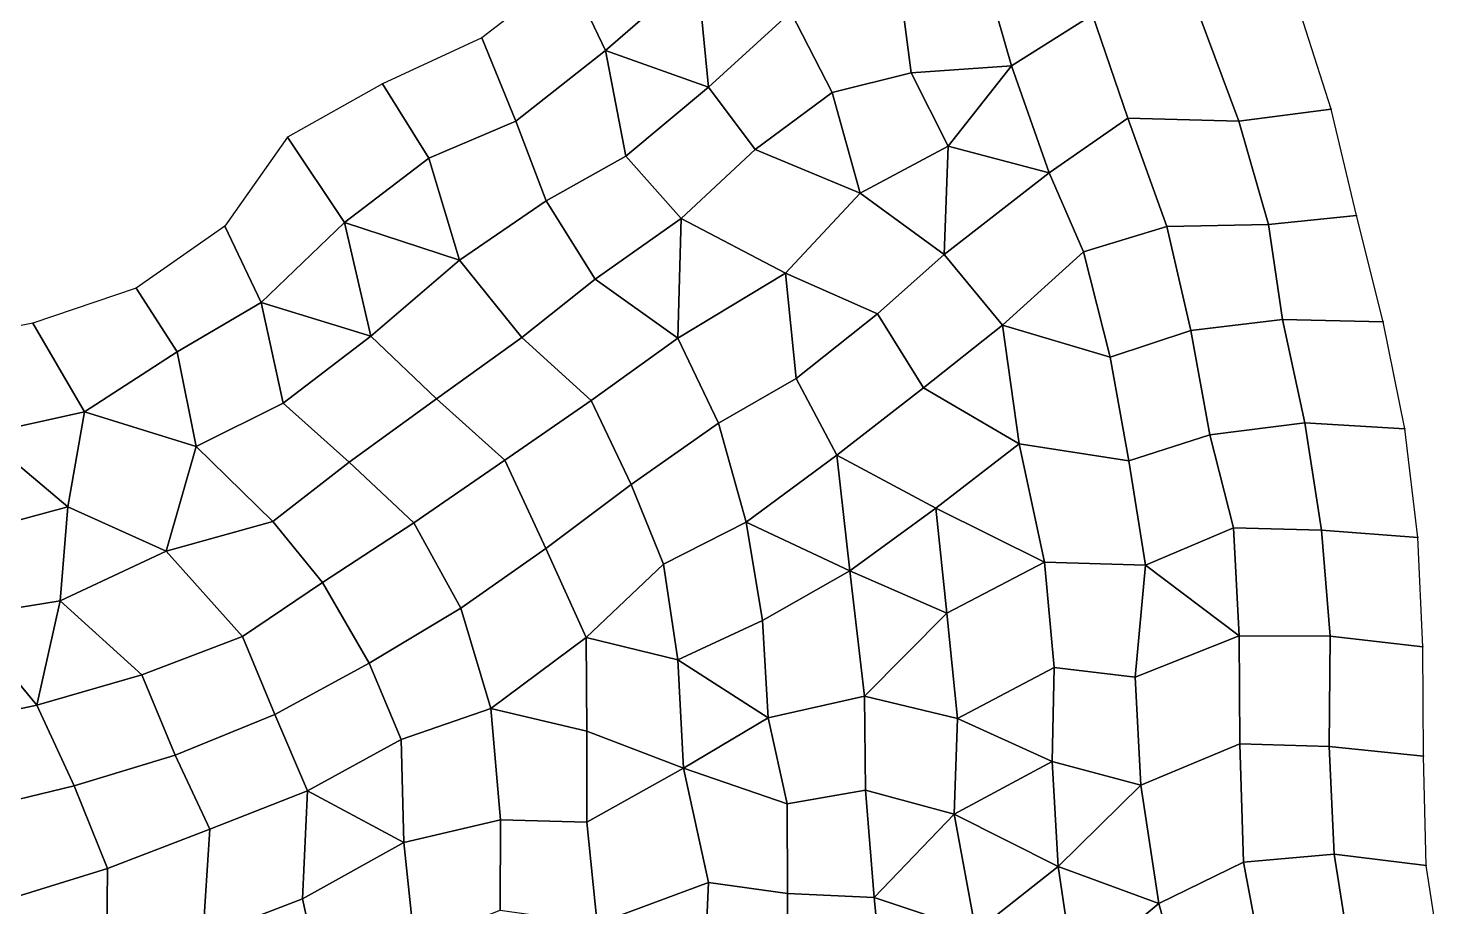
# Model space of a CAD drawing. Extents: x 380827 to 407438, y 6452886 to 6483357.
# Drawn here: x 389586 to 391134, y 6461401 to 6462363 of the extents above; entities that cross this region are included whole.
import ezdxf

# ---------------------------------------------------------------- set-up
doc = ezdxf.new("R2010")
doc.units = 0
for name, color, linetype in [('MESH_BOUND', 25, 'CONTINUOUS'), ('MESH_ELEMS', 18, 'CONTINUOUS'), ('MESH_NODES', 18, 'CONTINUOUS')]:
    doc.layers.add(name, color=color, linetype=linetype)

msp = doc.modelspace()

# ---------------------------------------------------------------- linework, layer by layer
at = {"layer": 'MESH_BOUND', "color": 25}
for points in [[(390176.634, 6462425.11, -0.149), (390082.571, 6462352.38, 0.027)], [(391012.266, 6462274.36, -0.077), (390975.648, 6462388.3, 0.007)], [(390082.571, 6462352.38, 0.027), (389973.938, 6462302.33, -0.03)], [(389973.938, 6462302.33, -0.03), (389869.881, 6462243.83, -0.071)], [(391040.049, 6462157.9, 0.003), (391012.266, 6462274.36, -0.077)], [(389869.881, 6462243.83, -0.071), (389801.347, 6462146.4, 0.156)], [(389801.347, 6462146.4, 0.156), (389704.26, 6462078.66, 0.066)], [(391069.027, 6462041.72, 0.047), (391040.049, 6462157.9, 0.003)], [(389704.26, 6462078.66, 0.066), (389591.076, 6462040.06, 0.013)], [(389591.076, 6462040.06, 0.013), (389473.609, 6462016.6, -0.011)], [(391092.981, 6461924.48, 0.011), (391069.027, 6462041.72, 0.047)], [(391107.063, 6461805.65, -0.017), (391092.981, 6461924.48, 0.011)], [(391112.619, 6461686.07, 0), (391107.063, 6461805.65, -0.017)], [(391113.458, 6461566.33, -0.006), (391112.619, 6461686.07, 0)], [(391116.439, 6461446.69, -0.007), (391113.458, 6461566.33, -0.006)], [(391134.374, 6461328.75, 0.001), (391116.439, 6461446.69, -0.007)]]:
    msp.add_polyline3d(points, dxfattribs=at)
at = {"layer": 'MESH_ELEMS', "color": 178}
for points in [[(390176.634, 6462425.11, -0.149), (390218.103, 6462338.73, -5.791), (390318.469, 6462426, -4.719), (390250.999, 6462518.67, -0.358)], [(390630.304, 6462433.95, -1.959), (390662.284, 6462321.93, -1.923), (390751.188, 6462377.77, -1.643), (390734.825, 6462485.62, -1.77)], [(390119.684, 6462261.46, -6.292), (390218.103, 6462338.73, -5.791), (390176.634, 6462425.11, -0.149), (390082.571, 6462352.38, 0.027)], [(390318.469, 6462426, -4.719), (390218.103, 6462338.73, -5.791), (390330.86, 6462298.7, -2.246), (390318.469, 6462426, -4.719)], [(390420.833, 6462380.59, -1.955), (390318.469, 6462426, -4.719), (390330.86, 6462298.7, -2.246), (390420.833, 6462380.59, -1.955)], [(390552.586, 6462314.19, -1.791), (390662.284, 6462321.93, -1.923), (390630.304, 6462433.95, -1.959), (390541.717, 6462398.46, -1.333)], [(390465.932, 6462292.57, -0.734), (390552.586, 6462314.19, -1.791), (390541.717, 6462398.46, -1.333), (390420.833, 6462380.59, -1.955)], [(390330.86, 6462298.7, -2.246), (390381.684, 6462230.43, -0.938), (390465.932, 6462292.57, -0.734), (390420.833, 6462380.59, -1.955)], [(390751.188, 6462377.77, -1.643), (390789.625, 6462264.64, -2.779), (390911.132, 6462261.36, -2.345), (390866.891, 6462380.52, -2.031)], [(390911.132, 6462261.36, -2.345), (391012.266, 6462274.36, -0.077), (390975.648, 6462388.3, 0.007), (390866.891, 6462380.52, -2.031)], [(390662.284, 6462321.93, -1.923), (390703.491, 6462204.7, -2.062), (390789.625, 6462264.64, -2.779), (390751.188, 6462377.77, -1.643)], [(390024.636, 6462220.68, -5.592), (390119.684, 6462261.46, -6.292), (390082.571, 6462352.38, 0.027), (389973.938, 6462302.33, -0.03)], [(390119.684, 6462261.46, -6.292), (390153.137, 6462174.07, -4.316), (390240.238, 6462223.17, -3.256), (390218.103, 6462338.73, -5.791)], [(390330.86, 6462298.7, -2.246), (390218.103, 6462338.73, -5.791), (390240.238, 6462223.17, -3.256), (390330.86, 6462298.7, -2.246)], [(390662.284, 6462321.93, -1.923), (390552.586, 6462314.19, -1.791), (390593.135, 6462234.1, -1.219), (390662.284, 6462321.93, -1.923)], [(390662.284, 6462321.93, -1.923), (390593.135, 6462234.1, -1.219), (390703.491, 6462204.7, -2.062), (390662.284, 6462321.93, -1.923)], [(389869.881, 6462243.83, -0.071), (389932.185, 6462150.35, -5.329), (390024.636, 6462220.68, -5.592), (389973.938, 6462302.33, -0.03)], [(390496.746, 6462182.45, -0.927), (390593.135, 6462234.1, -1.219), (390552.586, 6462314.19, -1.791), (390465.932, 6462292.57, -0.734)], [(390240.238, 6462223.17, -3.256), (390300.958, 6462154.77, -1.511), (390381.684, 6462230.43, -0.938), (390330.86, 6462298.7, -2.246)], [(390465.932, 6462292.57, -0.734), (390381.684, 6462230.43, -0.938), (390496.746, 6462182.45, -0.927), (390465.932, 6462292.57, -0.734)], [(390911.132, 6462261.36, -2.345), (390943.609, 6462148.17, -2.619), (391040.049, 6462157.9, 0.003), (391012.266, 6462274.36, -0.077)], [(390058.371, 6462109.34, -4.791), (390153.137, 6462174.07, -4.316), (390119.684, 6462261.46, -6.292), (390024.636, 6462220.68, -5.592)], [(390703.491, 6462204.7, -2.062), (390741.053, 6462118.18, -2.114), (390832.276, 6462146.09, -1.968), (390789.625, 6462264.64, -2.779)], [(390832.276, 6462146.09, -1.968), (390943.609, 6462148.17, -2.619), (390911.132, 6462261.36, -2.345), (390789.625, 6462264.64, -2.779)], [(389841.012, 6462062.72, -5.828), (389932.185, 6462150.35, -5.329), (389869.881, 6462243.83, -0.071), (389801.347, 6462146.4, 0.156)], [(390300.958, 6462154.77, -1.511), (390414.938, 6462094.9, -0.454), (390496.746, 6462182.45, -0.927), (390381.684, 6462230.43, -0.938)], [(390593.135, 6462234.1, -1.219), (390496.746, 6462182.45, -0.927), (390588.553, 6462115.21, -2.036), (390593.135, 6462234.1, -1.219)], [(390703.491, 6462204.7, -2.062), (390593.135, 6462234.1, -1.219), (390588.553, 6462115.21, -2.036), (390703.491, 6462204.7, -2.062)], [(390024.636, 6462220.68, -5.592), (389932.185, 6462150.35, -5.329), (390058.371, 6462109.34, -4.791), (390024.636, 6462220.68, -5.592)], [(390153.137, 6462174.07, -4.316), (390206.78, 6462088.3, -1.95), (390300.958, 6462154.77, -1.511), (390240.238, 6462223.17, -3.256)], [(390588.553, 6462115.21, -2.036), (390652.584, 6462037.87, -2.134), (390741.053, 6462118.18, -2.114), (390703.491, 6462204.7, -2.062)], [(390414.938, 6462094.9, -0.454), (390515.819, 6462050.54, -1.721), (390588.553, 6462115.21, -2.036), (390496.746, 6462182.45, -0.927)], [(390058.371, 6462109.34, -4.791), (390126.29, 6462024.35, -2.579), (390206.78, 6462088.3, -1.95), (390153.137, 6462174.07, -4.316)], [(389749.198, 6462008.71, -5.463), (389841.012, 6462062.72, -5.828), (389801.347, 6462146.4, 0.156), (389704.26, 6462078.66, 0.066)], [(389932.185, 6462150.35, -5.329), (389841.012, 6462062.72, -5.828), (389961.202, 6462026.04, -4.944), (389932.185, 6462150.35, -5.329)], [(389932.185, 6462150.35, -5.329), (389961.202, 6462026.04, -4.944), (390058.371, 6462109.34, -4.791), (389932.185, 6462150.35, -5.329)], [(390300.958, 6462154.77, -1.511), (390206.78, 6462088.3, -1.95), (390297.338, 6462023.72, -0.935), (390300.958, 6462154.77, -1.511)], [(390300.958, 6462154.77, -1.511), (390297.338, 6462023.72, -0.935), (390414.938, 6462094.9, -0.454), (390300.958, 6462154.77, -1.511)], [(390832.276, 6462146.09, -1.968), (390858.807, 6462032.16, -1.523), (390958.872, 6462044.25, -2.591), (390943.609, 6462148.17, -2.619)], [(390943.609, 6462148.17, -2.619), (390958.872, 6462044.25, -2.591), (391069.027, 6462041.72, 0.047), (391040.049, 6462157.9, 0.003)], [(390770.568, 6462002.91, -2.187), (390858.807, 6462032.16, -1.523), (390832.276, 6462146.09, -1.968), (390741.053, 6462118.18, -2.114)], [(390741.053, 6462118.18, -2.114), (390652.584, 6462037.87, -2.134), (390770.568, 6462002.91, -2.187), (390741.053, 6462118.18, -2.114)], [(389961.202, 6462026.04, -4.944), (390033.097, 6461957.25, -4.268), (390126.29, 6462024.35, -2.579), (390058.371, 6462109.34, -4.791)], [(390515.819, 6462050.54, -1.721), (390566.016, 6461969.39, -2.15), (390652.584, 6462037.87, -2.134), (390588.553, 6462115.21, -2.036)], [(390126.29, 6462024.35, -2.579), (390202.303, 6461955.38, -1.353), (390297.338, 6462023.72, -0.935), (390206.78, 6462088.3, -1.95)], [(390297.338, 6462023.72, -0.935), (390341.516, 6461930.71, -0.697), (390426.581, 6461979.68, -0.67), (390414.938, 6462094.9, -0.454)], [(390515.819, 6462050.54, -1.721), (390414.938, 6462094.9, -0.454), (390426.581, 6461979.68, -0.67), (390515.819, 6462050.54, -1.721)], [(389591.076, 6462040.06, 0.013), (389647.812, 6461943.05, -4.749), (389749.198, 6462008.71, -5.463), (389704.26, 6462078.66, 0.066)], [(389769.817, 6461905.29, -5.074), (389865.061, 6461952.81, -4.992), (389841.012, 6462062.72, -5.828), (389749.198, 6462008.71, -5.463)], [(389841.012, 6462062.72, -5.828), (389865.061, 6461952.81, -4.992), (389961.202, 6462026.04, -4.944), (389841.012, 6462062.72, -5.828)], [(389535.46, 6461918.29, -4.098), (389647.812, 6461943.05, -4.749), (389591.076, 6462040.06, 0.013), (389473.609, 6462016.6, -0.011)], [(390426.581, 6461979.68, -0.67), (390471.367, 6461895.54, -1.249), (390566.016, 6461969.39, -2.15), (390515.819, 6462050.54, -1.721)], [(390858.807, 6462032.16, -1.523), (390879.55, 6461917.94, -2.914), (390983.285, 6461930.99, -2.582), (390958.872, 6462044.25, -2.591)], [(390958.872, 6462044.25, -2.591), (390983.285, 6461930.99, -2.582), (391092.981, 6461924.48, 0.011), (391069.027, 6462041.72, 0.047)], [(389937.276, 6461888, -4.821), (390033.097, 6461957.25, -4.268), (389961.202, 6462026.04, -4.944), (389865.061, 6461952.81, -4.992)], [(390033.097, 6461957.25, -4.268), (390107.933, 6461890.13, -3.825), (390202.303, 6461955.38, -1.353), (390126.29, 6462024.35, -2.579)], [(390202.303, 6461955.38, -1.353), (390245.946, 6461863.53, -1.291), (390341.516, 6461930.71, -0.697), (390297.338, 6462023.72, -0.935)], [(390652.584, 6462037.87, -2.134), (390566.016, 6461969.39, -2.15), (390670.868, 6461908.17, -2.195), (390652.584, 6462037.87, -2.134)], [(390670.868, 6461908.17, -2.195), (390790.987, 6461889.6, -2.193), (390770.568, 6462002.91, -2.187), (390652.584, 6462037.87, -2.134)], [(390770.568, 6462002.91, -2.187), (390790.987, 6461889.6, -2.193), (390879.55, 6461917.94, -2.914), (390858.807, 6462032.16, -1.523)], [(389749.198, 6462008.71, -5.463), (389647.812, 6461943.05, -4.749), (389769.817, 6461905.29, -5.074), (389749.198, 6462008.71, -5.463)], [(390341.516, 6461930.71, -0.697), (390371.914, 6461822.35, -0.896), (390471.367, 6461895.54, -1.249), (390426.581, 6461979.68, -0.67)], [(390471.367, 6461895.54, -1.249), (390579.544, 6461837.75, -2.313), (390670.868, 6461908.17, -2.195), (390566.016, 6461969.39, -2.15)], [(389853.802, 6461823.19, -4.968), (389937.276, 6461888, -4.821), (389865.061, 6461952.81, -4.992), (389769.817, 6461905.29, -5.074)], [(389937.276, 6461888, -4.821), (390008.376, 6461821.72, -4.424), (390107.933, 6461890.13, -3.825), (390033.097, 6461957.25, -4.268)], [(390107.933, 6461890.13, -3.825), (390152.681, 6461793.39, -2.018), (390245.946, 6461863.53, -1.291), (390202.303, 6461955.38, -1.353)], [(389647.812, 6461943.05, -4.749), (389535.46, 6461918.29, -4.098), (389629.351, 6461839.27, -5.013), (389647.812, 6461943.05, -4.749)], [(389629.351, 6461839.27, -5.013), (389737.198, 6461790.53, -4.939), (389769.817, 6461905.29, -5.074), (389647.812, 6461943.05, -4.749)], [(390245.946, 6461863.53, -1.291), (390281.34, 6461776.51, -1.081), (390371.914, 6461822.35, -0.896), (390341.516, 6461930.71, -0.697)], [(390879.55, 6461917.94, -2.914), (390905.37, 6461816.35, -2.65), (391001.733, 6461813.48, -2.232), (390983.285, 6461930.99, -2.582)], [(391001.733, 6461813.48, -2.232), (391107.063, 6461805.65, -0.017), (391092.981, 6461924.48, 0.011), (390983.285, 6461930.99, -2.582)], [(389535.46, 6461918.29, -4.098), (389513.443, 6461807.7, -4.576), (389629.351, 6461839.27, -5.013), (389535.46, 6461918.29, -4.098)], [(390790.987, 6461889.6, -2.193), (390809.032, 6461775.32, -2.089), (390905.37, 6461816.35, -2.65), (390879.55, 6461917.94, -2.914)], [(389769.817, 6461905.29, -5.074), (389737.198, 6461790.53, -4.939), (389853.802, 6461823.19, -4.968), (389769.817, 6461905.29, -5.074)], [(390698.595, 6461778.56, -2.216), (390670.868, 6461908.17, -2.195), (390579.544, 6461837.75, -2.313), (390698.595, 6461778.56, -2.216)], [(390670.868, 6461908.17, -2.195), (390698.595, 6461778.56, -2.216), (390809.032, 6461775.32, -2.089), (390790.987, 6461889.6, -2.193)], [(389908.274, 6461756.22, -4.816), (390008.376, 6461821.72, -4.424), (389937.276, 6461888, -4.821), (389853.802, 6461823.19, -4.968)], [(390008.376, 6461821.72, -4.424), (390059.506, 6461728.23, -4.221), (390152.681, 6461793.39, -2.018), (390107.933, 6461890.13, -3.825)], [(390471.367, 6461895.54, -1.249), (390371.914, 6461822.35, -0.896), (390485.341, 6461769.02, -1.767), (390471.367, 6461895.54, -1.249)], [(390579.544, 6461837.75, -2.313), (390471.367, 6461895.54, -1.249), (390485.341, 6461769.02, -1.767), (390579.544, 6461837.75, -2.313)], [(390152.681, 6461793.39, -2.018), (390196.824, 6461695.98, -1.932), (390281.34, 6461776.51, -1.081), (390245.946, 6461863.53, -1.291)], [(389513.443, 6461807.7, -4.576), (389515.241, 6461719.21, -4.884), (389621.032, 6461736.2, -4.977), (389629.351, 6461839.27, -5.013)], [(389629.351, 6461839.27, -5.013), (389621.032, 6461736.2, -4.977), (389737.198, 6461790.53, -4.939), (389629.351, 6461839.27, -5.013)], [(390579.544, 6461837.75, -2.313), (390485.341, 6461769.02, -1.767), (390591.516, 6461722.79, -2.233), (390579.544, 6461837.75, -2.313)], [(390698.595, 6461778.56, -2.216), (390579.544, 6461837.75, -2.313), (390591.516, 6461722.79, -2.233), (390698.595, 6461778.56, -2.216)], [(389820.641, 6461697.08, -5.02), (389908.274, 6461756.22, -4.816), (389853.802, 6461823.19, -4.968), (389737.198, 6461790.53, -4.939)], [(389908.274, 6461756.22, -4.816), (389959.447, 6461668.05, -4.731), (390059.506, 6461728.23, -4.221), (390008.376, 6461821.72, -4.424)], [(390281.34, 6461776.51, -1.081), (390297.118, 6461671.85, -2.601), (390389.817, 6461714.9, -2.678), (390371.914, 6461822.35, -0.896)], [(390485.341, 6461769.02, -1.767), (390371.914, 6461822.35, -0.896), (390389.817, 6461714.9, -2.678), (390485.341, 6461769.02, -1.767)], [(390905.37, 6461816.35, -2.65), (390809.032, 6461775.32, -2.089), (390911.485, 6461698.08, -2.682), (390905.37, 6461816.35, -2.65)], [(390911.485, 6461698.08, -2.682), (391011.223, 6461697.63, -1.874), (391001.733, 6461813.48, -2.232), (390905.37, 6461816.35, -2.65)], [(391011.223, 6461697.63, -1.874), (391112.619, 6461686.07, 0), (391107.063, 6461805.65, -0.017), (391001.733, 6461813.48, -2.232)], [(389710.675, 6461655.14, -5.005), (389820.641, 6461697.08, -5.02), (389737.198, 6461790.53, -4.939), (389621.032, 6461736.2, -4.977)], [(390059.506, 6461728.23, -4.221), (390092.651, 6461618.38, -3.319), (390196.824, 6461695.98, -1.932), (390152.681, 6461793.39, -2.018)], [(390281.34, 6461776.51, -1.081), (390196.824, 6461695.98, -1.932), (390297.118, 6461671.85, -2.601), (390281.34, 6461776.51, -1.081)], [(390591.516, 6461722.79, -2.233), (390603.37, 6461607.3, -2.44), (390709.221, 6461663.29, -2.169), (390698.595, 6461778.56, -2.216)], [(390698.595, 6461778.56, -2.216), (390709.221, 6461663.29, -2.169), (390797.627, 6461652.81, -1.922), (390809.032, 6461775.32, -2.089)], [(390911.485, 6461698.08, -2.682), (390809.032, 6461775.32, -2.089), (390797.627, 6461652.81, -1.922), (390911.485, 6461698.08, -2.682)], [(390389.817, 6461714.9, -2.678), (390396.042, 6461608.01, -2.552), (390501.506, 6461631.9, -2.342), (390485.341, 6461769.02, -1.767)], [(390591.516, 6461722.79, -2.233), (390485.341, 6461769.02, -1.767), (390501.506, 6461631.9, -2.342), (390591.516, 6461722.79, -2.233)], [(389855.933, 6461611.77, -4.958), (389959.447, 6461668.05, -4.731), (389908.274, 6461756.22, -4.816), (389820.641, 6461697.08, -5.02)], [(389621.032, 6461736.2, -4.977), (389515.241, 6461719.21, -4.884), (389595.737, 6461622.01, -5.01), (389621.032, 6461736.2, -4.977)], [(389621.032, 6461736.2, -4.977), (389595.737, 6461622.01, -5.01), (389710.675, 6461655.14, -5.005), (389621.032, 6461736.2, -4.977)], [(389515.241, 6461719.21, -4.884), (389481.527, 6461597.64, -4.957), (389595.737, 6461622.01, -5.01), (389515.241, 6461719.21, -4.884)], [(389959.447, 6461668.05, -4.731), (389994.513, 6461584.47, -4.681), (390092.651, 6461618.38, -3.319), (390059.506, 6461728.23, -4.221)], [(390389.817, 6461714.9, -2.678), (390297.118, 6461671.85, -2.601), (390396.042, 6461608.01, -2.552), (390389.817, 6461714.9, -2.678)], [(390591.516, 6461722.79, -2.233), (390501.506, 6461631.9, -2.342), (390603.37, 6461607.3, -2.44), (390591.516, 6461722.79, -2.233)], [(390804.066, 6461534.43, -0.762), (390912.468, 6461579.84, -2.218), (390911.485, 6461698.08, -2.682), (390797.627, 6461652.81, -1.922)], [(390912.468, 6461579.84, -2.218), (391010.174, 6461576.83, -0.479), (391011.223, 6461697.63, -1.874), (390911.485, 6461698.08, -2.682)], [(391011.223, 6461697.63, -1.874), (391010.174, 6461576.83, -0.479), (391113.458, 6461566.33, -0.006), (391112.619, 6461686.07, 0)], [(389747.131, 6461567.28, -5.119), (389855.933, 6461611.77, -4.958), (389820.641, 6461697.08, -5.02), (389710.675, 6461655.14, -5.005)], [(390196.824, 6461695.98, -1.932), (390092.651, 6461618.38, -3.319), (390197.516, 6461593.58, -2.368), (390196.824, 6461695.98, -1.932)], [(390197.516, 6461593.58, -2.368), (390303.387, 6461553.18, -2.513), (390297.118, 6461671.85, -2.601), (390196.824, 6461695.98, -1.932)], [(389855.933, 6461611.77, -4.958), (389891.932, 6461528.16, -4.896), (389994.513, 6461584.47, -4.681), (389959.447, 6461668.05, -4.731)], [(390396.042, 6461608.01, -2.552), (390297.118, 6461671.85, -2.601), (390303.387, 6461553.18, -2.513), (390396.042, 6461608.01, -2.552)], [(389636.574, 6461533.93, -5.062), (389747.131, 6461567.28, -5.119), (389710.675, 6461655.14, -5.005), (389595.737, 6461622.01, -5.01)], [(390709.221, 6461663.29, -2.169), (390603.37, 6461607.3, -2.44), (390706.737, 6461560.39, -2.105), (390709.221, 6461663.29, -2.169)], [(390709.221, 6461663.29, -2.169), (390706.737, 6461560.39, -2.105), (390804.066, 6461534.43, -0.762), (390797.627, 6461652.81, -1.922)], [(389524.858, 6461506.66, -5.047), (389636.574, 6461533.93, -5.062), (389595.737, 6461622.01, -5.01), (389481.527, 6461597.64, -4.957)], [(390396.042, 6461608.01, -2.552), (390416.782, 6461514.03, -2.52), (390502.496, 6461529.02, -2.66), (390501.506, 6461631.9, -2.342)], [(390501.506, 6461631.9, -2.342), (390502.496, 6461529.02, -2.66), (390599.708, 6461502.75, -2.413), (390603.37, 6461607.3, -2.44)], [(389784.901, 6461486.44, -5.075), (389891.932, 6461528.16, -4.896), (389855.933, 6461611.77, -4.958), (389747.131, 6461567.28, -5.119)], [(389994.513, 6461584.47, -4.681), (389997.289, 6461471.88, -4.606), (390102.982, 6461496.61, -2.445), (390092.651, 6461618.38, -3.319)], [(390102.982, 6461496.61, -2.445), (390197.522, 6461493.98, -2.33), (390197.516, 6461593.58, -2.368), (390092.651, 6461618.38, -3.319)], [(390396.042, 6461608.01, -2.552), (390303.387, 6461553.18, -2.513), (390416.782, 6461514.03, -2.52), (390396.042, 6461608.01, -2.552)], [(390706.737, 6461560.39, -2.105), (390603.37, 6461607.3, -2.44), (390599.708, 6461502.75, -2.413), (390706.737, 6461560.39, -2.105)], [(390303.387, 6461553.18, -2.513), (390197.516, 6461593.58, -2.368), (390197.522, 6461493.98, -2.33), (390303.387, 6461553.18, -2.513)], [(389994.513, 6461584.47, -4.681), (389891.932, 6461528.16, -4.896), (389997.289, 6461471.88, -4.606), (389994.513, 6461584.47, -4.681)], [(390823.778, 6461405.1, -1.715), (390916.348, 6461450.37, -0.01), (390912.468, 6461579.84, -2.218), (390804.066, 6461534.43, -0.762)], [(390912.468, 6461579.84, -2.218), (390916.348, 6461450.37, -0.01), (391015.511, 6461458.82, -0.428), (391010.174, 6461576.83, -0.479)], [(391015.511, 6461458.82, -0.428), (391116.439, 6461446.69, -0.007), (391113.458, 6461566.33, -0.006), (391010.174, 6461576.83, -0.479)], [(389673.01, 6461443.41, -5.192), (389784.901, 6461486.44, -5.075), (389747.131, 6461567.28, -5.119), (389636.574, 6461533.93, -5.062)], [(390706.737, 6461560.39, -2.105), (390599.708, 6461502.75, -2.413), (390713.558, 6461445.43, -1.792), (390706.737, 6461560.39, -2.105)], [(390804.066, 6461534.43, -0.762), (390706.737, 6461560.39, -2.105), (390713.558, 6461445.43, -1.792), (390804.066, 6461534.43, -0.762)], [(390197.522, 6461493.98, -2.33), (390208.848, 6461382.65, -1.978), (390330.913, 6461427.93, -2.195), (390303.387, 6461553.18, -2.513)], [(390303.387, 6461553.18, -2.513), (390330.913, 6461427.93, -2.195), (390417.267, 6461415.87, -2.351), (390416.782, 6461514.03, -2.52)], [(389563.3, 6461409.23, -5.075), (389673.01, 6461443.41, -5.192), (389636.574, 6461533.93, -5.062), (389524.858, 6461506.66, -5.047)], [(389784.901, 6461486.44, -5.075), (389777.451, 6461367.98, -5.063), (389886.534, 6461409.96, -4.87), (389891.932, 6461528.16, -4.896)], [(389997.289, 6461471.88, -4.606), (389891.932, 6461528.16, -4.896), (389886.534, 6461409.96, -4.87), (389997.289, 6461471.88, -4.606)], [(390416.782, 6461514.03, -2.52), (390417.267, 6461415.87, -2.351), (390511.966, 6461411.34, -2.375), (390502.496, 6461529.02, -2.66)], [(390599.708, 6461502.75, -2.413), (390502.496, 6461529.02, -2.66), (390511.966, 6461411.34, -2.375), (390599.708, 6461502.75, -2.413)], [(390804.066, 6461534.43, -0.762), (390713.558, 6461445.43, -1.792), (390823.778, 6461405.1, -1.715), (390804.066, 6461534.43, -0.762)], [(390008.975, 6461360.8, -3.052), (390102.707, 6461397.76, -2.614), (390102.982, 6461496.61, -2.445), (389997.289, 6461471.88, -4.606)], [(390102.982, 6461496.61, -2.445), (390102.707, 6461397.76, -2.614), (390208.848, 6461382.65, -1.978), (390197.522, 6461493.98, -2.33)], [(390599.708, 6461502.75, -2.413), (390511.966, 6461411.34, -2.375), (390623.448, 6461374.45, -1.92), (390599.708, 6461502.75, -2.413)], [(390713.558, 6461445.43, -1.792), (390599.708, 6461502.75, -2.413), (390623.448, 6461374.45, -1.92), (390713.558, 6461445.43, -1.792)], [(389671.957, 6461329.3, -5.194), (389777.451, 6461367.98, -5.063), (389784.901, 6461486.44, -5.075), (389673.01, 6461443.41, -5.192)], [(389886.534, 6461409.96, -4.87), (389906.832, 6461316.84, -4.743), (390008.975, 6461360.8, -3.052), (389997.289, 6461471.88, -4.606)], [(390823.778, 6461405.1, -1.715), (390851.301, 6461304.7, -0.01), (390939.193, 6461328.5, -0.008), (390916.348, 6461450.37, -0.01)], [(390939.193, 6461328.5, -0.008), (391034.572, 6461339.1, 0.012), (391015.511, 6461458.82, -0.428), (390916.348, 6461450.37, -0.01)], [(391015.511, 6461458.82, -0.428), (391034.572, 6461339.1, 0.012), (391134.374, 6461328.75, 0.001), (391116.439, 6461446.69, -0.007)], [(389581.373, 6461318.5, -5.197), (389671.957, 6461329.3, -5.194), (389673.01, 6461443.41, -5.192), (389563.3, 6461409.23, -5.075)], [(390713.558, 6461445.43, -1.792), (390623.448, 6461374.45, -1.92), (390730.805, 6461327.48, -1.744), (390713.558, 6461445.43, -1.792)], [(390823.778, 6461405.1, -1.715), (390713.558, 6461445.43, -1.792), (390730.805, 6461327.48, -1.744), (390823.778, 6461405.1, -1.715)], [(390330.913, 6461427.93, -2.195), (390208.848, 6461382.65, -1.978), (390326.542, 6461330.16, -2.12), (390330.913, 6461427.93, -2.195)], [(390330.913, 6461427.93, -2.195), (390326.542, 6461330.16, -2.12), (390417.431, 6461289.68, -2.334), (390417.267, 6461415.87, -2.351)], [(389777.451, 6461367.98, -5.063), (389799.878, 6461275.07, -4.993), (389906.832, 6461316.84, -4.743), (389886.534, 6461409.96, -4.87)], [(390417.267, 6461415.87, -2.351), (390417.431, 6461289.68, -2.334), (390522.867, 6461299.5, -2.04), (390511.966, 6461411.34, -2.375)], [(390522.867, 6461299.5, -2.04), (390628.706, 6461256.01, -0.293), (390623.448, 6461374.45, -1.92), (390511.966, 6461411.34, -2.375)], [(390823.778, 6461405.1, -1.715), (390730.805, 6461327.48, -1.744), (390851.301, 6461304.7, -0.01), (390823.778, 6461405.1, -1.715)]]:
    msp.add_3dface(points, dxfattribs=at)
at = {"layer": 'MESH_NODES', "color": 18}
for p in [(390082.571, 6462352.38, 0.027), (390218.103, 6462338.73, -5.791), (390662.284, 6462321.93, -1.923), (389973.938, 6462302.33, -0.03), (390552.586, 6462314.19, -1.791), (390330.86, 6462298.7, -2.246), (390465.932, 6462292.57, -0.734), (391012.266, 6462274.36, -0.077), (390119.684, 6462261.46, -6.292), (390789.625, 6462264.64, -2.779), (390911.132, 6462261.36, -2.345), (389869.881, 6462243.83, -0.071), (390381.684, 6462230.43, -0.938), (390593.135, 6462234.1, -1.219), (390024.636, 6462220.68, -5.592), (390240.238, 6462223.17, -3.256), (390703.491, 6462204.7, -2.062), (390496.746, 6462182.45, -0.927), (390153.137, 6462174.07, -4.316), (389801.347, 6462146.4, 0.156), (389932.185, 6462150.35, -5.329), (390300.958, 6462154.77, -1.511), (390943.609, 6462148.17, -2.619), (391040.049, 6462157.9, 0.003), (390832.276, 6462146.09, -1.968), (390741.053, 6462118.18, -2.114), (390058.371, 6462109.34, -4.791), (390588.553, 6462115.21, -2.036), (390206.78, 6462088.3, -1.95), (390414.938, 6462094.9, -0.454), (389704.26, 6462078.66, 0.066), (389841.012, 6462062.72, -5.828), (389591.076, 6462040.06, 0.013), (390515.819, 6462050.54, -1.721), (390958.872, 6462044.25, -2.591), (391069.027, 6462041.72, 0.047), (389961.202, 6462026.04, -4.944), (390126.29, 6462024.35, -2.579), (390297.338, 6462023.72, -0.935), (390652.584, 6462037.87, -2.134), (390858.807, 6462032.16, -1.523), (389749.198, 6462008.71, -5.463), (390770.568, 6462002.91, -2.187), (390426.581, 6461979.68, -0.67), (390566.016, 6461969.39, -2.15), (389865.061, 6461952.81, -4.992), (390033.097, 6461957.25, -4.268), (390202.303, 6461955.38, -1.353), (389647.812, 6461943.05, -4.749), (390341.516, 6461930.71, -0.697), (390983.285, 6461930.99, -2.582), (390879.55, 6461917.94, -2.914), (391092.981, 6461924.48, 0.011), (389769.817, 6461905.29, -5.074), (390670.868, 6461908.17, -2.195), (389937.276, 6461888, -4.821), (390107.933, 6461890.13, -3.825), (390471.367, 6461895.54, -1.249), (390790.987, 6461889.6, -2.193), (390245.946, 6461863.53, -1.291), (389629.351, 6461839.27, -5.013), (390579.544, 6461837.75, -2.313), (389853.802, 6461823.19, -4.968), (390008.376, 6461821.72, -4.424), (390371.914, 6461822.35, -0.896), (390905.37, 6461816.35, -2.65), (391001.733, 6461813.48, -2.232), (389737.198, 6461790.53, -4.939), (390152.681, 6461793.39, -2.018), (391107.063, 6461805.65, -0.017), (390281.34, 6461776.51, -1.081), (390698.595, 6461778.56, -2.216), (390809.032, 6461775.32, -2.089), (390485.341, 6461769.02, -1.767), (389908.274, 6461756.22, -4.816), (389621.032, 6461736.2, -4.977), (390059.506, 6461728.23, -4.221), (390389.817, 6461714.9, -2.678), (390591.516, 6461722.79, -2.233), (390911.485, 6461698.08, -2.682), (391011.223, 6461697.63, -1.874), (389820.641, 6461697.08, -5.02), (390196.824, 6461695.98, -1.932), (391112.619, 6461686.07, 0), (389959.447, 6461668.05, -4.731), (390297.118, 6461671.85, -2.601), (389710.675, 6461655.14, -5.005), (390709.221, 6461663.29, -2.169), (390797.627, 6461652.81, -1.922), (389595.737, 6461622.01, -5.01), (390501.506, 6461631.9, -2.342), (389855.933, 6461611.77, -4.958), (390092.651, 6461618.38, -3.319), (390396.042, 6461608.01, -2.552), (390603.37, 6461607.3, -2.44), (390197.516, 6461593.58, -2.368), (389994.513, 6461584.47, -4.681), (390912.468, 6461579.84, -2.218), (391010.174, 6461576.83, -0.479), (389747.131, 6461567.28, -5.119), (390706.737, 6461560.39, -2.105), (391113.458, 6461566.33, -0.006), (390303.387, 6461553.18, -2.513), (389636.574, 6461533.93, -5.062), (389891.932, 6461528.16, -4.896), (390502.496, 6461529.02, -2.66), (390804.066, 6461534.43, -0.762), (390416.782, 6461514.03, -2.52), (390102.982, 6461496.61, -2.445), (390599.708, 6461502.75, -2.413), (389784.901, 6461486.44, -5.075), (390197.522, 6461493.98, -2.33), (389997.289, 6461471.88, -4.606), (390916.348, 6461450.37, -0.01), (391015.511, 6461458.82, -0.428), (389673.01, 6461443.41, -5.192), (390713.558, 6461445.43, -1.792), (391116.439, 6461446.69, -0.007), (390330.913, 6461427.93, -2.195), (389886.534, 6461409.96, -4.87), (390417.267, 6461415.87, -2.351), (390511.966, 6461411.34, -2.375), (390823.778, 6461405.1, -1.715)]:
    msp.add_point(p, dxfattribs=at)

doc.saveas('drawing.dxf')
